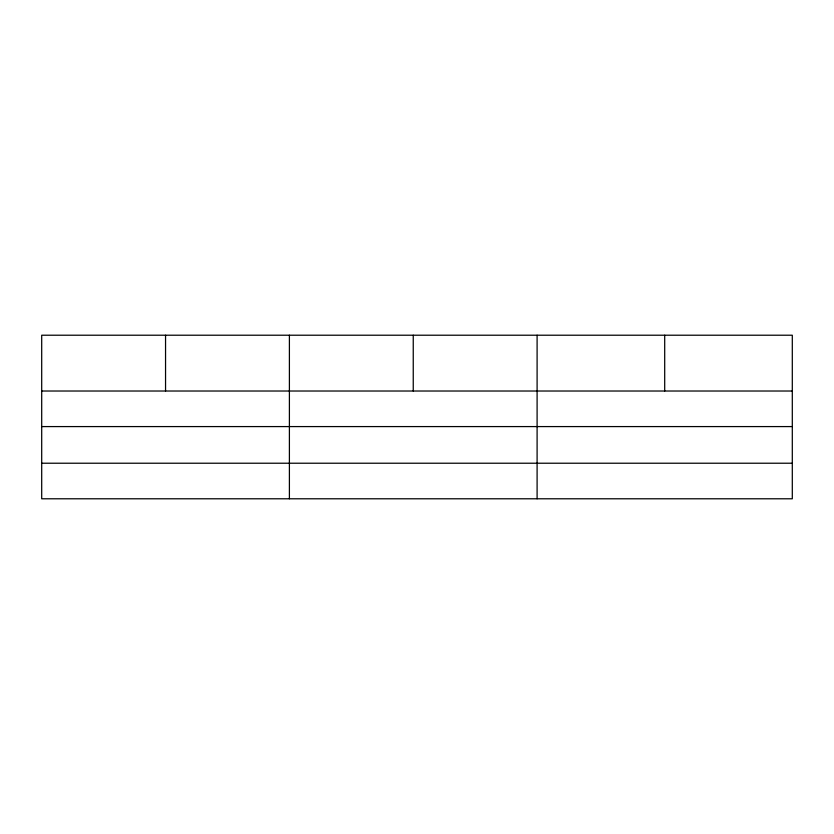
<?xml version="1.0" encoding="UTF-8"?>
<svg xmlns="http://www.w3.org/2000/svg" width="834" height="834" viewBox="0 0 834 834"><rect width="100%" height="100%" fill="white"/><g stroke="black" fill="none" stroke-linecap="round" stroke-linejoin="round"><path stroke-width="1.25" d="M792.3 426.581L792.3 335.216L41.7 335.216L41.7 498.784L792.3 498.784L792.3 426.581L41.7 426.581M41.7 391.021L792.3 391.021M41.7 463.224L792.3 463.224M664.698 335.216L664.698 391.021M537.096 335.216L537.096 498.784M413.247 335.216L413.247 391.021M289.398 335.216L289.398 498.784M165.549 335.216L165.549 391.021"/></g></svg>
